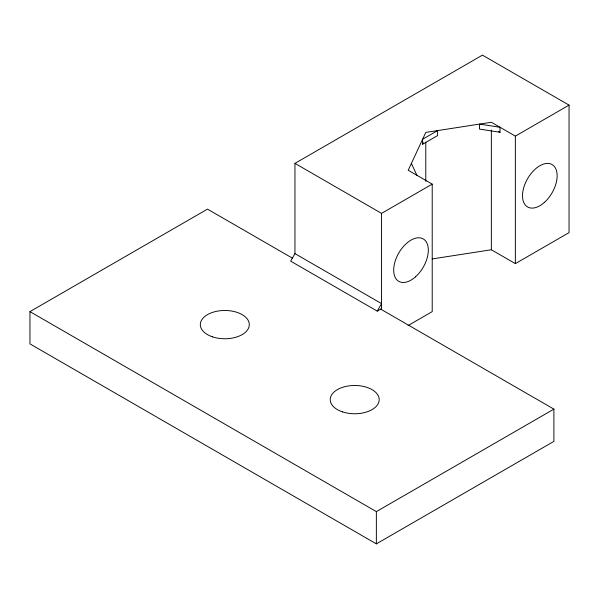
<?xml version="1.0" encoding="UTF-8"?>
<svg xmlns="http://www.w3.org/2000/svg" width="599" height="599" viewBox="0 0 599 599"><rect width="100%" height="100%" fill="white"/><g stroke="black" fill="none" stroke-linecap="round" stroke-linejoin="round"><path stroke-width="0.9" d="M422.617 144.247L422.617 139.245L437.614 130.582L437.614 135.584L422.617 144.247L423.321 142.727M294.955 253.624L290.62 261.127L377.228 311.128L381.556 308.627L381.556 213.379L294.955 163.377L294.955 253.624L381.556 303.626L377.228 311.128M380.687 309.129L553.895 409.124L553.895 441.373L376.359 543.87L29.95 343.878L29.95 311.622L207.486 209.126L292.469 258.191M294.955 163.377L482.45 55.13L569.05 105.125L569.05 232.629L515.357 263.627L491.36 249.768L432.253 258.91M381.556 213.379L432.216 184.125L432.216 311.622L408.061 325.571M432.216 184.125L408.219 170.266L425.784 132.416L491.36 122.271L515.357 136.123L569.05 105.125M29.95 311.622L376.359 511.621L553.895 409.124M500.015 132.267L479.529 129.099L479.529 124.098L500.015 127.273L500.015 132.267L498.443 131.361M411.386 163.437L416.882 175.267M515.357 136.123L515.357 263.627M491.36 130.073L491.36 249.768M425.784 142.09L425.784 181.362M376.359 511.621L376.359 543.87M544.304 202.484A24.492 14.144 -60 0 0 552.068 164.538A24.492 14.144 -60 0 0 523.092 190.235A24.492 14.144 -60 0 0 544.304 202.484M415.481 276.858A24.492 14.144 -60 0 0 423.246 238.911A24.492 14.144 -60 0 0 394.269 264.608A24.492 14.144 -60 0 0 415.481 276.858M342.463 411.872A24.492 14.144 0 0 0 379.204 399.623A24.492 14.144 0 0 0 342.463 387.373A24.492 14.144 0 0 0 342.463 411.872M212.555 336.87A24.492 14.144 0 0 0 249.304 324.628A24.492 14.144 0 0 0 212.555 312.379A24.492 14.144 0 0 0 212.555 336.87"/></g></svg>
